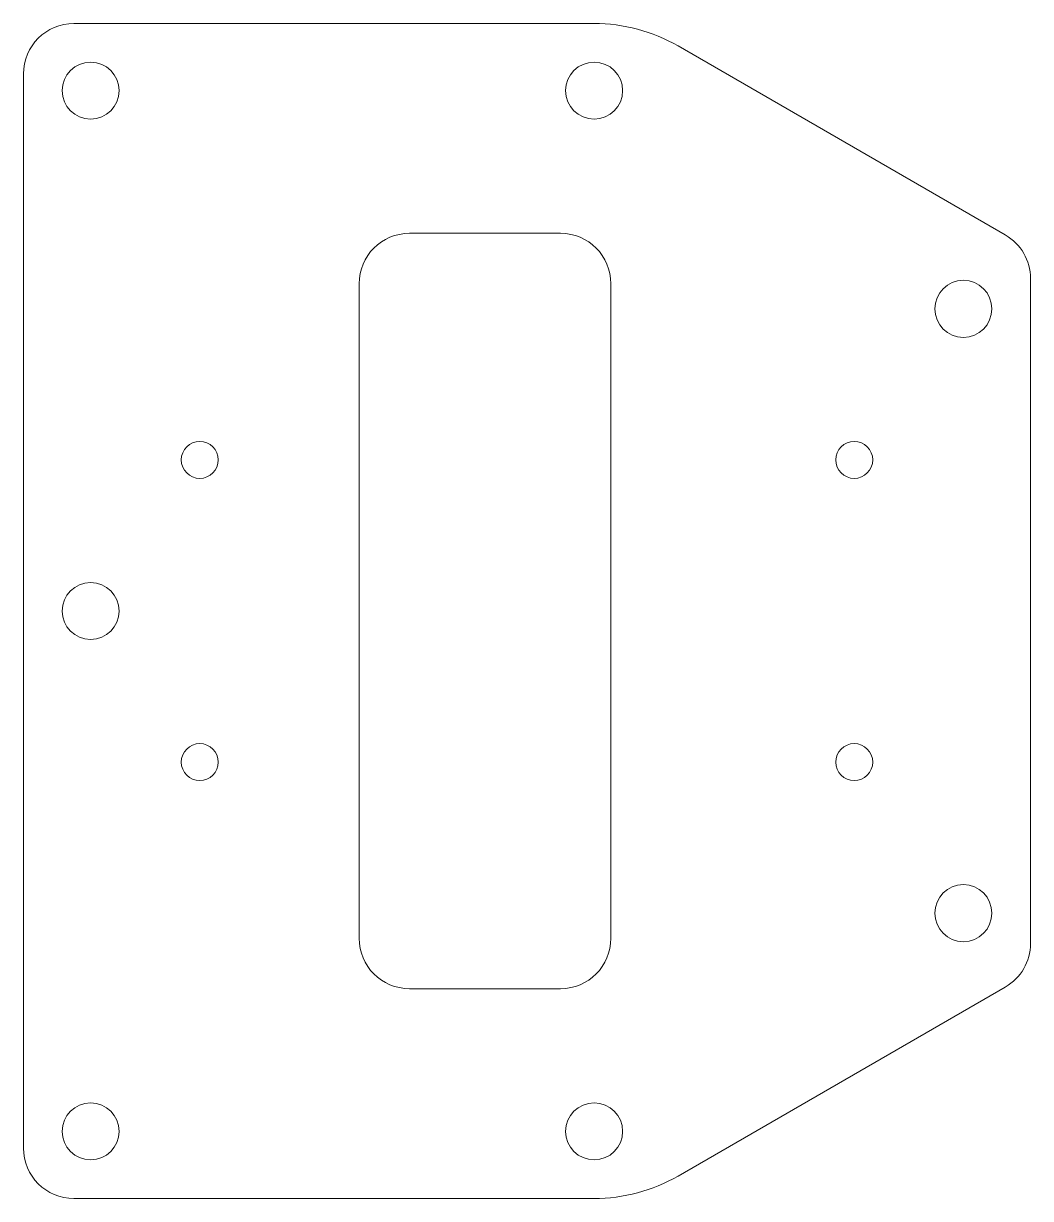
# Model space of a CAD drawing. Header units: millimetres. Extents: x -34 to 26, y -35 to 35.
import ezdxf

# ---------------------------------------------------------------- set-up
doc = ezdxf.new("R2010")
doc.units = ezdxf.units.MM
doc.layers.add('sheet_layer', color=7, linetype='ByLayer')

msp = doc.modelspace()

# ---------------------------------------------------------------- linework, layer by layer
at = {"layer": 'sheet_layer', "linetype": 'CONTINUOUS', "lineweight": 13}
for p, q in [((-31, 35), (0, 35)), ((5, 33.6603), (24.5, 22.4019)), ((-34, -32), (-34, 32)), ((-11, 22.5), (-2, 22.5)), ((26, 19.8038), (26, -19.8038)), ((-14, -19.5), (-14, 19.5)), ((1, 19.5), (1, -19.5)), ((-2, -22.5), (-11, -22.5)), ((5, -33.6603), (24.5, -22.4019)), ((0, -35), (-31, -35))]:
    msp.add_line(p, q, dxfattribs=at)
for centre, radius in [((-30, 31), 1.7), ((0, 31), 1.7), ((22, 18), 1.7), ((-23.5, 9), 1.1), ((15.5, 9), 1.1), ((-30, 0), 1.7), ((-23.5, -9), 1.1), ((15.5, -9), 1.1), ((22, -18), 1.7), ((-30, -31), 1.7), ((0, -31), 1.7)]:
    msp.add_circle(centre, radius, dxfattribs=at)
for centre, radius, start, end in [((-31, 32), 3, 90, 180), ((0, 25), 10, 60, 90), ((-11, 19.5), 3, 90, 180), ((-2, 19.5), 3, 0, 90), ((23, 19.8038), 3, 0, 59.9995), ((-11, -19.5), 3, 180, -90), ((-2, -19.5), 3, -90, 0), ((23, -19.8038), 3, -59.9997, 0), ((-31, -32), 3, 180, -90), ((0, -25), 10, -90, -60)]:
    msp.add_arc(centre, radius, start, end, dxfattribs=at)

doc.saveas('drawing.dxf')
